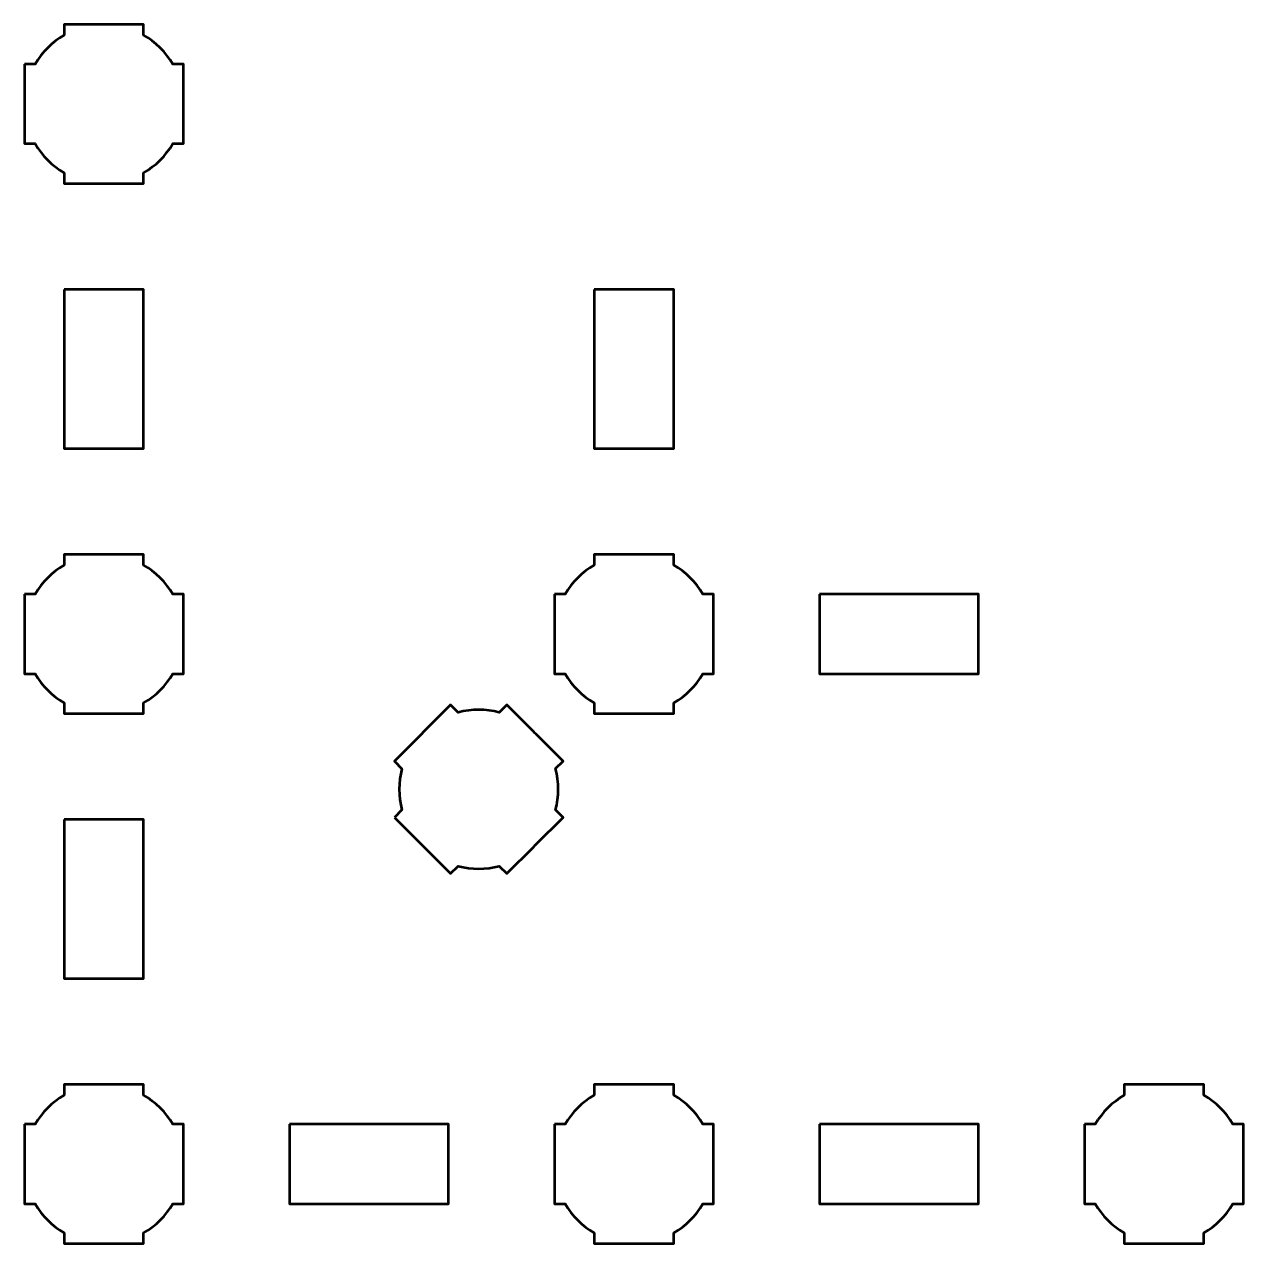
# Model space of a CAD drawing. Header units: centimetres. Extents: x -16.6 to -4.4, y -20.9 to -8.8.
# Drawn here: x -10.8 to -6.2, y -15.15 to -10.55 of the extents above; entities that cross this region are included whole.
import ezdxf

# ---------------------------------------------------------------- set-up
doc = ezdxf.new("R2010")
doc.units = ezdxf.units.CM
doc.header["$MEASUREMENT"] = 0
doc.layers.add('Layer 1', color=7, linetype='Continuous')

msp = doc.modelspace()

# ---------------------------------------------------------------- linework, layer by layer
at = {"layer": 'Layer 1', "lineweight": 53}
for points, knots in [([(-10.8, -10.69994), (-10.8, -10.69994), (-10.7598, -10.69994), (-10.7598, -10.69994), (-10.7598, -10.69994), (-10.73347, -10.65442), (-10.69551, -10.61649), (-10.65, -10.59016), (-10.65, -10.59016), (-10.65, -10.59016), (-10.65, -10.54994), (-10.65, -10.54994), (-10.65, -10.54994), (-10.65, -10.54994), (-10.35, -10.54994), (-10.35, -10.54994), (-10.35, -10.54994), (-10.35, -10.54994), (-10.35, -10.59013), (-10.35, -10.59013), (-10.35, -10.59013), (-10.30447, -10.61646), (-10.26648, -10.65441), (-10.24012, -10.69994), (-10.24012, -10.69994), (-10.24012, -10.69994), (-10.2, -10.69994), (-10.2, -10.69994), (-10.2, -10.69994), (-10.2, -10.69994), (-10.2, -10.84536), (-10.2, -10.84536), (-10.2, -10.84536), (-10.2, -10.84536), (-10.19994, -10.85001), (-10.19994, -10.85001), (-10.19994, -10.85001), (-10.19994, -10.85001), (-10.2, -10.85465), (-10.2, -10.85465), (-10.2, -10.85465), (-10.2, -10.85465), (-10.2, -10.99994), (-10.2, -10.99994), (-10.2, -10.99994), (-10.2, -10.99994), (-10.24007, -10.99994), (-10.24007, -10.99994), (-10.24007, -10.99994), (-10.26642, -11.04551), (-10.30442, -11.08352), (-10.35, -11.10988), (-10.35, -11.10988), (-10.35, -11.10988), (-10.35, -11.14994), (-10.35, -11.14994), (-10.35, -11.14994), (-10.35, -11.14994), (-10.49328, -11.14994), (-10.49328, -11.14994), (-10.49328, -11.14994), (-10.49328, -11.14994), (-10.49995, -11.15002), (-10.49995, -11.15002), (-10.49995, -11.15002), (-10.49995, -11.15002), (-10.50663, -11.14994), (-10.50663, -11.14994), (-10.50663, -11.14994), (-10.50663, -11.14994), (-10.65, -11.14994), (-10.65, -11.14994), (-10.65, -11.14994), (-10.65, -11.14994), (-10.65, -11.10984), (-10.65, -11.10984), (-10.65, -11.10984), (-10.69554, -11.08348), (-10.73352, -11.04549), (-10.75985, -10.99994), (-10.75985, -10.99994), (-10.75985, -10.99994), (-10.8, -10.99994), (-10.8, -10.99994), (-10.8, -10.99994), (-10.8, -10.99994), (-10.8, -10.69994), (-10.8, -10.69994)], [0, 0, 0, 0, 0.0454545454545455, 0.0454545454545455, 0.0454545454545455, 0.0454545454545455, 0.0909090909090909, 0.0909090909090909, 0.0909090909090909, 0.0909090909090909, 0.1363636363636364, 0.1363636363636364, 0.1363636363636364, 0.1363636363636364, 0.1818181818181818, 0.1818181818181818, 0.1818181818181818, 0.1818181818181818, 0.2272727272727273, 0.2272727272727273, 0.2272727272727273, 0.2272727272727273, 0.2727272727272728, 0.2727272727272728, 0.2727272727272728, 0.2727272727272728, 0.3181818181818182, 0.3181818181818182, 0.3181818181818182, 0.3181818181818182, 0.3636363636363637, 0.3636363636363637, 0.3636363636363637, 0.3636363636363637, 0.4090909090909092, 0.4090909090909092, 0.4090909090909092, 0.4090909090909092, 0.4545454545454546, 0.4545454545454546, 0.4545454545454546, 0.4545454545454546, 0.5000000000000001, 0.5000000000000001, 0.5000000000000001, 0.5000000000000001, 0.5454545454545455, 0.5454545454545455, 0.5454545454545455, 0.5454545454545455, 0.5909090909090909, 0.5909090909090909, 0.5909090909090909, 0.5909090909090909, 0.6363636363636364, 0.6363636363636364, 0.6363636363636364, 0.6363636363636364, 0.6818181818181818, 0.6818181818181818, 0.6818181818181818, 0.6818181818181818, 0.7272727272727272, 0.7272727272727272, 0.7272727272727272, 0.7272727272727272, 0.7727272727272726, 0.7727272727272726, 0.7727272727272726, 0.7727272727272726, 0.818181818181818, 0.818181818181818, 0.818181818181818, 0.818181818181818, 0.8636363636363634, 0.8636363636363634, 0.8636363636363634, 0.8636363636363634, 0.9090909090909088, 0.9090909090909088, 0.9090909090909088, 0.9090909090909088, 0.9545454545454543, 0.9545454545454543, 0.9545454545454543, 0.9545454545454543, 1, 1, 1, 1]), ([(-10.65004, -11.54999), (-10.65004, -11.54999), (-10.35004, -11.54999), (-10.35004, -11.54999), (-10.35004, -11.54999), (-10.35004, -11.54999), (-10.35004, -12.14999), (-10.35004, -12.14999), (-10.35004, -12.14999), (-10.35004, -12.14999), (-10.65004, -12.14999), (-10.65004, -12.14999), (-10.65004, -12.14999), (-10.65004, -12.14999), (-10.65004, -11.54999), (-10.65004, -11.54999)], [0, 0, 0, 0, 0.25, 0.25, 0.25, 0.25, 0.5, 0.5, 0.5, 0.5, 0.75, 0.75, 0.75, 0.75, 1, 1, 1, 1]), ([(-8.64994, -11.54999), (-8.64994, -11.54999), (-8.34993, -11.54999), (-8.34993, -11.54999), (-8.34993, -11.54999), (-8.34993, -11.54999), (-8.34993, -12.14999), (-8.34993, -12.14999), (-8.34993, -12.14999), (-8.34993, -12.14999), (-8.64994, -12.14999), (-8.64994, -12.14999), (-8.64994, -12.14999), (-8.64994, -12.14999), (-8.64994, -11.54999), (-8.64994, -11.54999)], [0, 0, 0, 0, 0.25, 0.25, 0.25, 0.25, 0.5, 0.5, 0.5, 0.5, 0.75, 0.75, 0.75, 0.75, 1, 1, 1, 1]), ([(-10.8, -12.69994), (-10.8, -12.69994), (-10.7598, -12.69994), (-10.7598, -12.69994), (-10.7598, -12.69994), (-10.73347, -12.65442), (-10.69551, -12.61649), (-10.65, -12.59016), (-10.65, -12.59016), (-10.65, -12.59016), (-10.65, -12.54994), (-10.65, -12.54994), (-10.65, -12.54994), (-10.65, -12.54994), (-10.35, -12.54994), (-10.35, -12.54994), (-10.35, -12.54994), (-10.35, -12.54994), (-10.35, -12.59013), (-10.35, -12.59013), (-10.35, -12.59013), (-10.30447, -12.61646), (-10.26648, -12.65441), (-10.24012, -12.69994), (-10.24012, -12.69994), (-10.24012, -12.69994), (-10.2, -12.69994), (-10.2, -12.69994), (-10.2, -12.69994), (-10.2, -12.69994), (-10.2, -12.84536), (-10.2, -12.84536), (-10.2, -12.84536), (-10.2, -12.84536), (-10.19994, -12.85001), (-10.19994, -12.85001), (-10.19994, -12.85001), (-10.19994, -12.85001), (-10.2, -12.85465), (-10.2, -12.85465), (-10.2, -12.85465), (-10.2, -12.85465), (-10.2, -12.99994), (-10.2, -12.99994), (-10.2, -12.99994), (-10.2, -12.99994), (-10.24007, -12.99994), (-10.24007, -12.99994), (-10.24007, -12.99994), (-10.26642, -13.04551), (-10.30442, -13.08352), (-10.35, -13.10988), (-10.35, -13.10988), (-10.35, -13.10988), (-10.35, -13.14994), (-10.35, -13.14994), (-10.35, -13.14994), (-10.35, -13.14994), (-10.49328, -13.14994), (-10.49328, -13.14994), (-10.49328, -13.14994), (-10.49328, -13.14994), (-10.49995, -13.15002), (-10.49995, -13.15002), (-10.49995, -13.15002), (-10.49995, -13.15002), (-10.50663, -13.14994), (-10.50663, -13.14994), (-10.50663, -13.14994), (-10.50663, -13.14994), (-10.65, -13.14994), (-10.65, -13.14994), (-10.65, -13.14994), (-10.65, -13.14994), (-10.65, -13.10984), (-10.65, -13.10984), (-10.65, -13.10984), (-10.69554, -13.08348), (-10.73352, -13.04549), (-10.75985, -12.99994), (-10.75985, -12.99994), (-10.75985, -12.99994), (-10.8, -12.99994), (-10.8, -12.99994), (-10.8, -12.99994), (-10.8, -12.99994), (-10.8, -12.69994), (-10.8, -12.69994)], [0, 0, 0, 0, 0.0454545454545455, 0.0454545454545455, 0.0454545454545455, 0.0454545454545455, 0.0909090909090909, 0.0909090909090909, 0.0909090909090909, 0.0909090909090909, 0.1363636363636364, 0.1363636363636364, 0.1363636363636364, 0.1363636363636364, 0.1818181818181818, 0.1818181818181818, 0.1818181818181818, 0.1818181818181818, 0.2272727272727273, 0.2272727272727273, 0.2272727272727273, 0.2272727272727273, 0.2727272727272728, 0.2727272727272728, 0.2727272727272728, 0.2727272727272728, 0.3181818181818182, 0.3181818181818182, 0.3181818181818182, 0.3181818181818182, 0.3636363636363637, 0.3636363636363637, 0.3636363636363637, 0.3636363636363637, 0.4090909090909092, 0.4090909090909092, 0.4090909090909092, 0.4090909090909092, 0.4545454545454546, 0.4545454545454546, 0.4545454545454546, 0.4545454545454546, 0.5000000000000001, 0.5000000000000001, 0.5000000000000001, 0.5000000000000001, 0.5454545454545455, 0.5454545454545455, 0.5454545454545455, 0.5454545454545455, 0.5909090909090909, 0.5909090909090909, 0.5909090909090909, 0.5909090909090909, 0.6363636363636364, 0.6363636363636364, 0.6363636363636364, 0.6363636363636364, 0.6818181818181818, 0.6818181818181818, 0.6818181818181818, 0.6818181818181818, 0.7272727272727272, 0.7272727272727272, 0.7272727272727272, 0.7272727272727272, 0.7727272727272726, 0.7727272727272726, 0.7727272727272726, 0.7727272727272726, 0.818181818181818, 0.818181818181818, 0.818181818181818, 0.818181818181818, 0.8636363636363634, 0.8636363636363634, 0.8636363636363634, 0.8636363636363634, 0.9090909090909088, 0.9090909090909088, 0.9090909090909088, 0.9090909090909088, 0.9545454545454543, 0.9545454545454543, 0.9545454545454543, 0.9545454545454543, 1, 1, 1, 1]), ([(-8.8, -12.69994), (-8.8, -12.69994), (-8.7598, -12.69994), (-8.7598, -12.69994), (-8.7598, -12.69994), (-8.73347, -12.65442), (-8.69551, -12.61649), (-8.65, -12.59016), (-8.65, -12.59016), (-8.65, -12.59016), (-8.65, -12.54994), (-8.65, -12.54994), (-8.65, -12.54994), (-8.65, -12.54994), (-8.35, -12.54994), (-8.35, -12.54994), (-8.35, -12.54994), (-8.35, -12.54994), (-8.35, -12.59013), (-8.35, -12.59013), (-8.35, -12.59013), (-8.30447, -12.61646), (-8.26648, -12.65441), (-8.24012, -12.69994), (-8.24012, -12.69994), (-8.24012, -12.69994), (-8.2, -12.69994), (-8.2, -12.69994), (-8.2, -12.69994), (-8.2, -12.69994), (-8.2, -12.84536), (-8.2, -12.84536), (-8.2, -12.84536), (-8.2, -12.84536), (-8.19994, -12.85001), (-8.19994, -12.85001), (-8.19994, -12.85001), (-8.19994, -12.85001), (-8.2, -12.85465), (-8.2, -12.85465), (-8.2, -12.85465), (-8.2, -12.85465), (-8.2, -12.99994), (-8.2, -12.99994), (-8.2, -12.99994), (-8.2, -12.99994), (-8.24007, -12.99994), (-8.24007, -12.99994), (-8.24007, -12.99994), (-8.26642, -13.04551), (-8.30442, -13.08352), (-8.35, -13.10988), (-8.35, -13.10988), (-8.35, -13.10988), (-8.35, -13.14994), (-8.35, -13.14994), (-8.35, -13.14994), (-8.35, -13.14994), (-8.49328, -13.14994), (-8.49328, -13.14994), (-8.49328, -13.14994), (-8.49328, -13.14994), (-8.49995, -13.15002), (-8.49995, -13.15002), (-8.49995, -13.15002), (-8.49995, -13.15002), (-8.50663, -13.14994), (-8.50663, -13.14994), (-8.50663, -13.14994), (-8.50663, -13.14994), (-8.65, -13.14994), (-8.65, -13.14994), (-8.65, -13.14994), (-8.65, -13.14994), (-8.65, -13.10984), (-8.65, -13.10984), (-8.65, -13.10984), (-8.69554, -13.08348), (-8.73352, -13.04549), (-8.75985, -12.99994), (-8.75985, -12.99994), (-8.75985, -12.99994), (-8.8, -12.99994), (-8.8, -12.99994), (-8.8, -12.99994), (-8.8, -12.99994), (-8.8, -12.69994), (-8.8, -12.69994)], [0, 0, 0, 0, 0.0454545454545455, 0.0454545454545455, 0.0454545454545455, 0.0454545454545455, 0.0909090909090909, 0.0909090909090909, 0.0909090909090909, 0.0909090909090909, 0.1363636363636364, 0.1363636363636364, 0.1363636363636364, 0.1363636363636364, 0.1818181818181818, 0.1818181818181818, 0.1818181818181818, 0.1818181818181818, 0.2272727272727273, 0.2272727272727273, 0.2272727272727273, 0.2272727272727273, 0.2727272727272728, 0.2727272727272728, 0.2727272727272728, 0.2727272727272728, 0.3181818181818182, 0.3181818181818182, 0.3181818181818182, 0.3181818181818182, 0.3636363636363637, 0.3636363636363637, 0.3636363636363637, 0.3636363636363637, 0.4090909090909092, 0.4090909090909092, 0.4090909090909092, 0.4090909090909092, 0.4545454545454546, 0.4545454545454546, 0.4545454545454546, 0.4545454545454546, 0.5000000000000001, 0.5000000000000001, 0.5000000000000001, 0.5000000000000001, 0.5454545454545455, 0.5454545454545455, 0.5454545454545455, 0.5454545454545455, 0.5909090909090909, 0.5909090909090909, 0.5909090909090909, 0.5909090909090909, 0.6363636363636364, 0.6363636363636364, 0.6363636363636364, 0.6363636363636364, 0.6818181818181818, 0.6818181818181818, 0.6818181818181818, 0.6818181818181818, 0.7272727272727272, 0.7272727272727272, 0.7272727272727272, 0.7272727272727272, 0.7727272727272726, 0.7727272727272726, 0.7727272727272726, 0.7727272727272726, 0.818181818181818, 0.818181818181818, 0.818181818181818, 0.818181818181818, 0.8636363636363634, 0.8636363636363634, 0.8636363636363634, 0.8636363636363634, 0.9090909090909088, 0.9090909090909088, 0.9090909090909088, 0.9090909090909088, 0.9545454545454543, 0.9545454545454543, 0.9545454545454543, 0.9545454545454543, 1, 1, 1, 1]), ([(-7.79995, -12.69997), (-7.79995, -12.69997), (-7.19995, -12.69997), (-7.19995, -12.69997), (-7.19995, -12.69997), (-7.19995, -12.69997), (-7.19995, -12.99997), (-7.19995, -12.99997), (-7.19995, -12.99997), (-7.19995, -12.99997), (-7.79995, -12.99997), (-7.79995, -12.99997), (-7.79995, -12.99997), (-7.79995, -12.99997), (-7.79995, -12.69997), (-7.79995, -12.69997)], [0, 0, 0, 0, 0.25, 0.25, 0.25, 0.25, 0.5, 0.5, 0.5, 0.5, 0.75, 0.75, 0.75, 0.75, 1, 1, 1, 1]), ([(-9.404, -13.54183), (-9.404, -13.54183), (-9.37558, -13.5134), (-9.37558, -13.5134), (-9.37558, -13.5134), (-9.38915, -13.46259), (-9.38913, -13.40893), (-9.37556, -13.35813), (-9.37556, -13.35813), (-9.37556, -13.35813), (-9.404, -13.32969), (-9.404, -13.32969), (-9.404, -13.32969), (-9.404, -13.32969), (-9.19187, -13.11756), (-9.19187, -13.11756), (-9.19187, -13.11756), (-9.19187, -13.11756), (-9.16345, -13.14598), (-9.16345, -13.14598), (-9.16345, -13.14598), (-9.11264, -13.1324), (-9.05894, -13.13238), (-9.00811, -13.14593), (-9.00811, -13.14593), (-9.00811, -13.14593), (-8.97974, -13.11756), (-8.97974, -13.11756), (-8.97974, -13.11756), (-8.97974, -13.11756), (-8.87691, -13.22039), (-8.87691, -13.22039), (-8.87691, -13.22039), (-8.87691, -13.22039), (-8.87358, -13.22363), (-8.87358, -13.22363), (-8.87358, -13.22363), (-8.87358, -13.22363), (-8.87034, -13.22696), (-8.87034, -13.22696), (-8.87034, -13.22696), (-8.87034, -13.22696), (-8.76761, -13.32969), (-8.76761, -13.32969), (-8.76761, -13.32969), (-8.76761, -13.32969), (-8.79594, -13.35803), (-8.79594, -13.35803), (-8.79594, -13.35803), (-8.78235, -13.40888), (-8.78234, -13.46263), (-8.79593, -13.5135), (-8.79593, -13.5135), (-8.79593, -13.5135), (-8.76761, -13.54183), (-8.76761, -13.54183), (-8.76761, -13.54183), (-8.76761, -13.54183), (-8.86892, -13.64314), (-8.86892, -13.64314), (-8.86892, -13.64314), (-8.86892, -13.64314), (-8.87358, -13.64791), (-8.87358, -13.64791), (-8.87358, -13.64791), (-8.87358, -13.64791), (-8.87836, -13.65258), (-8.87836, -13.65258), (-8.87836, -13.65258), (-8.87836, -13.65258), (-8.97974, -13.75396), (-8.97974, -13.75396), (-8.97974, -13.75396), (-8.97974, -13.75396), (-9.00809, -13.7256), (-9.00809, -13.7256), (-9.00809, -13.7256), (-9.05894, -13.73916), (-9.11265, -13.73916), (-9.16348, -13.72557), (-9.16348, -13.72557), (-9.16348, -13.72557), (-9.19187, -13.75396), (-9.19187, -13.75396), (-9.19187, -13.75396), (-9.19187, -13.75396), (-9.404, -13.54183), (-9.404, -13.54183)], [0, 0, 0, 0, 0.0454545454545455, 0.0454545454545455, 0.0454545454545455, 0.0454545454545455, 0.0909090909090909, 0.0909090909090909, 0.0909090909090909, 0.0909090909090909, 0.1363636363636364, 0.1363636363636364, 0.1363636363636364, 0.1363636363636364, 0.1818181818181818, 0.1818181818181818, 0.1818181818181818, 0.1818181818181818, 0.2272727272727273, 0.2272727272727273, 0.2272727272727273, 0.2272727272727273, 0.2727272727272728, 0.2727272727272728, 0.2727272727272728, 0.2727272727272728, 0.3181818181818182, 0.3181818181818182, 0.3181818181818182, 0.3181818181818182, 0.3636363636363637, 0.3636363636363637, 0.3636363636363637, 0.3636363636363637, 0.4090909090909092, 0.4090909090909092, 0.4090909090909092, 0.4090909090909092, 0.4545454545454546, 0.4545454545454546, 0.4545454545454546, 0.4545454545454546, 0.5000000000000001, 0.5000000000000001, 0.5000000000000001, 0.5000000000000001, 0.5454545454545455, 0.5454545454545455, 0.5454545454545455, 0.5454545454545455, 0.5909090909090909, 0.5909090909090909, 0.5909090909090909, 0.5909090909090909, 0.6363636363636364, 0.6363636363636364, 0.6363636363636364, 0.6363636363636364, 0.6818181818181818, 0.6818181818181818, 0.6818181818181818, 0.6818181818181818, 0.7272727272727272, 0.7272727272727272, 0.7272727272727272, 0.7272727272727272, 0.7727272727272726, 0.7727272727272726, 0.7727272727272726, 0.7727272727272726, 0.818181818181818, 0.818181818181818, 0.818181818181818, 0.818181818181818, 0.8636363636363634, 0.8636363636363634, 0.8636363636363634, 0.8636363636363634, 0.9090909090909088, 0.9090909090909088, 0.9090909090909088, 0.9090909090909088, 0.9545454545454543, 0.9545454545454543, 0.9545454545454543, 0.9545454545454543, 1, 1, 1, 1]), ([(-10.65004, -13.54995), (-10.65004, -13.54995), (-10.35004, -13.54995), (-10.35004, -13.54995), (-10.35004, -13.54995), (-10.35004, -13.54995), (-10.35004, -14.14996), (-10.35004, -14.14996), (-10.35004, -14.14996), (-10.35004, -14.14996), (-10.65004, -14.14996), (-10.65004, -14.14996), (-10.65004, -14.14996), (-10.65004, -14.14996), (-10.65004, -13.54995), (-10.65004, -13.54995)], [0, 0, 0, 0, 0.25, 0.25, 0.25, 0.25, 0.5, 0.5, 0.5, 0.5, 0.75, 0.75, 0.75, 0.75, 1, 1, 1, 1]), ([(-10.8, -14.69994), (-10.8, -14.69994), (-10.7598, -14.69994), (-10.7598, -14.69994), (-10.7598, -14.69994), (-10.73347, -14.65442), (-10.69551, -14.61649), (-10.65, -14.59016), (-10.65, -14.59016), (-10.65, -14.59016), (-10.65, -14.54994), (-10.65, -14.54994), (-10.65, -14.54994), (-10.65, -14.54994), (-10.35, -14.54994), (-10.35, -14.54994), (-10.35, -14.54994), (-10.35, -14.54994), (-10.35, -14.59013), (-10.35, -14.59013), (-10.35, -14.59013), (-10.30447, -14.61646), (-10.26648, -14.65441), (-10.24012, -14.69994), (-10.24012, -14.69994), (-10.24012, -14.69994), (-10.2, -14.69994), (-10.2, -14.69994), (-10.2, -14.69994), (-10.2, -14.69994), (-10.2, -14.84536), (-10.2, -14.84536), (-10.2, -14.84536), (-10.2, -14.84536), (-10.19994, -14.85001), (-10.19994, -14.85001), (-10.19994, -14.85001), (-10.19994, -14.85001), (-10.2, -14.85465), (-10.2, -14.85465), (-10.2, -14.85465), (-10.2, -14.85465), (-10.2, -14.99994), (-10.2, -14.99994), (-10.2, -14.99994), (-10.2, -14.99994), (-10.24007, -14.99994), (-10.24007, -14.99994), (-10.24007, -14.99994), (-10.26642, -15.04551), (-10.30442, -15.08352), (-10.35, -15.10988), (-10.35, -15.10988), (-10.35, -15.10988), (-10.35, -15.14994), (-10.35, -15.14994), (-10.35, -15.14994), (-10.35, -15.14994), (-10.49328, -15.14994), (-10.49328, -15.14994), (-10.49328, -15.14994), (-10.49328, -15.14994), (-10.49995, -15.15002), (-10.49995, -15.15002), (-10.49995, -15.15002), (-10.49995, -15.15002), (-10.50663, -15.14994), (-10.50663, -15.14994), (-10.50663, -15.14994), (-10.50663, -15.14994), (-10.65, -15.14994), (-10.65, -15.14994), (-10.65, -15.14994), (-10.65, -15.14994), (-10.65, -15.10984), (-10.65, -15.10984), (-10.65, -15.10984), (-10.69554, -15.08348), (-10.73352, -15.04549), (-10.75985, -14.99994), (-10.75985, -14.99994), (-10.75985, -14.99994), (-10.8, -14.99994), (-10.8, -14.99994), (-10.8, -14.99994), (-10.8, -14.99994), (-10.8, -14.69994), (-10.8, -14.69994)], [0, 0, 0, 0, 0.0454545454545455, 0.0454545454545455, 0.0454545454545455, 0.0454545454545455, 0.0909090909090909, 0.0909090909090909, 0.0909090909090909, 0.0909090909090909, 0.1363636363636364, 0.1363636363636364, 0.1363636363636364, 0.1363636363636364, 0.1818181818181818, 0.1818181818181818, 0.1818181818181818, 0.1818181818181818, 0.2272727272727273, 0.2272727272727273, 0.2272727272727273, 0.2272727272727273, 0.2727272727272728, 0.2727272727272728, 0.2727272727272728, 0.2727272727272728, 0.3181818181818182, 0.3181818181818182, 0.3181818181818182, 0.3181818181818182, 0.3636363636363637, 0.3636363636363637, 0.3636363636363637, 0.3636363636363637, 0.4090909090909092, 0.4090909090909092, 0.4090909090909092, 0.4090909090909092, 0.4545454545454546, 0.4545454545454546, 0.4545454545454546, 0.4545454545454546, 0.5000000000000001, 0.5000000000000001, 0.5000000000000001, 0.5000000000000001, 0.5454545454545455, 0.5454545454545455, 0.5454545454545455, 0.5454545454545455, 0.5909090909090909, 0.5909090909090909, 0.5909090909090909, 0.5909090909090909, 0.6363636363636364, 0.6363636363636364, 0.6363636363636364, 0.6363636363636364, 0.6818181818181818, 0.6818181818181818, 0.6818181818181818, 0.6818181818181818, 0.7272727272727272, 0.7272727272727272, 0.7272727272727272, 0.7272727272727272, 0.7727272727272726, 0.7727272727272726, 0.7727272727272726, 0.7727272727272726, 0.818181818181818, 0.818181818181818, 0.818181818181818, 0.818181818181818, 0.8636363636363634, 0.8636363636363634, 0.8636363636363634, 0.8636363636363634, 0.9090909090909088, 0.9090909090909088, 0.9090909090909088, 0.9090909090909088, 0.9545454545454543, 0.9545454545454543, 0.9545454545454543, 0.9545454545454543, 1, 1, 1, 1]), ([(-8.8, -14.69994), (-8.8, -14.69994), (-8.7598, -14.69994), (-8.7598, -14.69994), (-8.7598, -14.69994), (-8.73347, -14.65442), (-8.69551, -14.61649), (-8.65, -14.59016), (-8.65, -14.59016), (-8.65, -14.59016), (-8.65, -14.54994), (-8.65, -14.54994), (-8.65, -14.54994), (-8.65, -14.54994), (-8.35, -14.54994), (-8.35, -14.54994), (-8.35, -14.54994), (-8.35, -14.54994), (-8.35, -14.59013), (-8.35, -14.59013), (-8.35, -14.59013), (-8.30447, -14.61646), (-8.26648, -14.65441), (-8.24012, -14.69994), (-8.24012, -14.69994), (-8.24012, -14.69994), (-8.2, -14.69994), (-8.2, -14.69994), (-8.2, -14.69994), (-8.2, -14.69994), (-8.2, -14.84536), (-8.2, -14.84536), (-8.2, -14.84536), (-8.2, -14.84536), (-8.19994, -14.85001), (-8.19994, -14.85001), (-8.19994, -14.85001), (-8.19994, -14.85001), (-8.2, -14.85465), (-8.2, -14.85465), (-8.2, -14.85465), (-8.2, -14.85465), (-8.2, -14.99994), (-8.2, -14.99994), (-8.2, -14.99994), (-8.2, -14.99994), (-8.24007, -14.99994), (-8.24007, -14.99994), (-8.24007, -14.99994), (-8.26642, -15.04551), (-8.30442, -15.08352), (-8.35, -15.10988), (-8.35, -15.10988), (-8.35, -15.10988), (-8.35, -15.14994), (-8.35, -15.14994), (-8.35, -15.14994), (-8.35, -15.14994), (-8.49328, -15.14994), (-8.49328, -15.14994), (-8.49328, -15.14994), (-8.49328, -15.14994), (-8.49995, -15.15002), (-8.49995, -15.15002), (-8.49995, -15.15002), (-8.49995, -15.15002), (-8.50663, -15.14994), (-8.50663, -15.14994), (-8.50663, -15.14994), (-8.50663, -15.14994), (-8.65, -15.14994), (-8.65, -15.14994), (-8.65, -15.14994), (-8.65, -15.14994), (-8.65, -15.10984), (-8.65, -15.10984), (-8.65, -15.10984), (-8.69554, -15.08348), (-8.73352, -15.04549), (-8.75985, -14.99994), (-8.75985, -14.99994), (-8.75985, -14.99994), (-8.8, -14.99994), (-8.8, -14.99994), (-8.8, -14.99994), (-8.8, -14.99994), (-8.8, -14.69994), (-8.8, -14.69994)], [0, 0, 0, 0, 0.0454545454545455, 0.0454545454545455, 0.0454545454545455, 0.0454545454545455, 0.0909090909090909, 0.0909090909090909, 0.0909090909090909, 0.0909090909090909, 0.1363636363636364, 0.1363636363636364, 0.1363636363636364, 0.1363636363636364, 0.1818181818181818, 0.1818181818181818, 0.1818181818181818, 0.1818181818181818, 0.2272727272727273, 0.2272727272727273, 0.2272727272727273, 0.2272727272727273, 0.2727272727272728, 0.2727272727272728, 0.2727272727272728, 0.2727272727272728, 0.3181818181818182, 0.3181818181818182, 0.3181818181818182, 0.3181818181818182, 0.3636363636363637, 0.3636363636363637, 0.3636363636363637, 0.3636363636363637, 0.4090909090909092, 0.4090909090909092, 0.4090909090909092, 0.4090909090909092, 0.4545454545454546, 0.4545454545454546, 0.4545454545454546, 0.4545454545454546, 0.5000000000000001, 0.5000000000000001, 0.5000000000000001, 0.5000000000000001, 0.5454545454545455, 0.5454545454545455, 0.5454545454545455, 0.5454545454545455, 0.5909090909090909, 0.5909090909090909, 0.5909090909090909, 0.5909090909090909, 0.6363636363636364, 0.6363636363636364, 0.6363636363636364, 0.6363636363636364, 0.6818181818181818, 0.6818181818181818, 0.6818181818181818, 0.6818181818181818, 0.7272727272727272, 0.7272727272727272, 0.7272727272727272, 0.7272727272727272, 0.7727272727272726, 0.7727272727272726, 0.7727272727272726, 0.7727272727272726, 0.818181818181818, 0.818181818181818, 0.818181818181818, 0.818181818181818, 0.8636363636363634, 0.8636363636363634, 0.8636363636363634, 0.8636363636363634, 0.9090909090909088, 0.9090909090909088, 0.9090909090909088, 0.9090909090909088, 0.9545454545454543, 0.9545454545454543, 0.9545454545454543, 0.9545454545454543, 1, 1, 1, 1]), ([(-6.8, -14.69994), (-6.8, -14.69994), (-6.7598, -14.69994), (-6.7598, -14.69994), (-6.7598, -14.69994), (-6.73347, -14.65442), (-6.69551, -14.61649), (-6.65, -14.59016), (-6.65, -14.59016), (-6.65, -14.59016), (-6.65, -14.54994), (-6.65, -14.54994), (-6.65, -14.54994), (-6.65, -14.54994), (-6.35, -14.54994), (-6.35, -14.54994), (-6.35, -14.54994), (-6.35, -14.54994), (-6.35, -14.59013), (-6.35, -14.59013), (-6.35, -14.59013), (-6.30447, -14.61646), (-6.26648, -14.65441), (-6.24012, -14.69994), (-6.24012, -14.69994), (-6.24012, -14.69994), (-6.2, -14.69994), (-6.2, -14.69994), (-6.2, -14.69994), (-6.2, -14.69994), (-6.2, -14.84536), (-6.2, -14.84536), (-6.2, -14.84536), (-6.2, -14.84536), (-6.19994, -14.85001), (-6.19994, -14.85001), (-6.19994, -14.85001), (-6.19994, -14.85001), (-6.2, -14.85465), (-6.2, -14.85465), (-6.2, -14.85465), (-6.2, -14.85465), (-6.2, -14.99994), (-6.2, -14.99994), (-6.2, -14.99994), (-6.2, -14.99994), (-6.24007, -14.99994), (-6.24007, -14.99994), (-6.24007, -14.99994), (-6.26642, -15.04551), (-6.30442, -15.08352), (-6.35, -15.10988), (-6.35, -15.10988), (-6.35, -15.10988), (-6.35, -15.14994), (-6.35, -15.14994), (-6.35, -15.14994), (-6.35, -15.14994), (-6.49328, -15.14994), (-6.49328, -15.14994), (-6.49328, -15.14994), (-6.49328, -15.14994), (-6.49995, -15.15002), (-6.49995, -15.15002), (-6.49995, -15.15002), (-6.49995, -15.15002), (-6.50663, -15.14994), (-6.50663, -15.14994), (-6.50663, -15.14994), (-6.50663, -15.14994), (-6.65, -15.14994), (-6.65, -15.14994), (-6.65, -15.14994), (-6.65, -15.14994), (-6.65, -15.10984), (-6.65, -15.10984), (-6.65, -15.10984), (-6.69554, -15.08348), (-6.73352, -15.04549), (-6.75985, -14.99994), (-6.75985, -14.99994), (-6.75985, -14.99994), (-6.8, -14.99994), (-6.8, -14.99994), (-6.8, -14.99994), (-6.8, -14.99994), (-6.8, -14.69994), (-6.8, -14.69994)], [0, 0, 0, 0, 0.0454545454545455, 0.0454545454545455, 0.0454545454545455, 0.0454545454545455, 0.0909090909090909, 0.0909090909090909, 0.0909090909090909, 0.0909090909090909, 0.1363636363636364, 0.1363636363636364, 0.1363636363636364, 0.1363636363636364, 0.1818181818181818, 0.1818181818181818, 0.1818181818181818, 0.1818181818181818, 0.2272727272727273, 0.2272727272727273, 0.2272727272727273, 0.2272727272727273, 0.2727272727272728, 0.2727272727272728, 0.2727272727272728, 0.2727272727272728, 0.3181818181818182, 0.3181818181818182, 0.3181818181818182, 0.3181818181818182, 0.3636363636363637, 0.3636363636363637, 0.3636363636363637, 0.3636363636363637, 0.4090909090909092, 0.4090909090909092, 0.4090909090909092, 0.4090909090909092, 0.4545454545454546, 0.4545454545454546, 0.4545454545454546, 0.4545454545454546, 0.5000000000000001, 0.5000000000000001, 0.5000000000000001, 0.5000000000000001, 0.5454545454545455, 0.5454545454545455, 0.5454545454545455, 0.5454545454545455, 0.5909090909090909, 0.5909090909090909, 0.5909090909090909, 0.5909090909090909, 0.6363636363636364, 0.6363636363636364, 0.6363636363636364, 0.6363636363636364, 0.6818181818181818, 0.6818181818181818, 0.6818181818181818, 0.6818181818181818, 0.7272727272727272, 0.7272727272727272, 0.7272727272727272, 0.7272727272727272, 0.7727272727272726, 0.7727272727272726, 0.7727272727272726, 0.7727272727272726, 0.818181818181818, 0.818181818181818, 0.818181818181818, 0.818181818181818, 0.8636363636363634, 0.8636363636363634, 0.8636363636363634, 0.8636363636363634, 0.9090909090909088, 0.9090909090909088, 0.9090909090909088, 0.9090909090909088, 0.9545454545454543, 0.9545454545454543, 0.9545454545454543, 0.9545454545454543, 1, 1, 1, 1]), ([(-9.79992, -14.6999), (-9.79992, -14.6999), (-9.19992, -14.6999), (-9.19992, -14.6999), (-9.19992, -14.6999), (-9.19992, -14.6999), (-9.19992, -14.9999), (-9.19992, -14.9999), (-9.19992, -14.9999), (-9.19992, -14.9999), (-9.79992, -14.9999), (-9.79992, -14.9999), (-9.79992, -14.9999), (-9.79992, -14.9999), (-9.79992, -14.6999), (-9.79992, -14.6999)], [0, 0, 0, 0, 0.25, 0.25, 0.25, 0.25, 0.5, 0.5, 0.5, 0.5, 0.75, 0.75, 0.75, 0.75, 1, 1, 1, 1]), ([(-7.79995, -14.6999), (-7.79995, -14.6999), (-7.19995, -14.6999), (-7.19995, -14.6999), (-7.19995, -14.6999), (-7.19995, -14.6999), (-7.19995, -14.9999), (-7.19995, -14.9999), (-7.19995, -14.9999), (-7.19995, -14.9999), (-7.79995, -14.9999), (-7.79995, -14.9999), (-7.79995, -14.9999), (-7.79995, -14.9999), (-7.79995, -14.6999), (-7.79995, -14.6999)], [0, 0, 0, 0, 0.25, 0.25, 0.25, 0.25, 0.5, 0.5, 0.5, 0.5, 0.75, 0.75, 0.75, 0.75, 1, 1, 1, 1])]:
    msp.add_open_spline(points, degree=3, knots=knots, dxfattribs=at)

doc.saveas('drawing.dxf')
